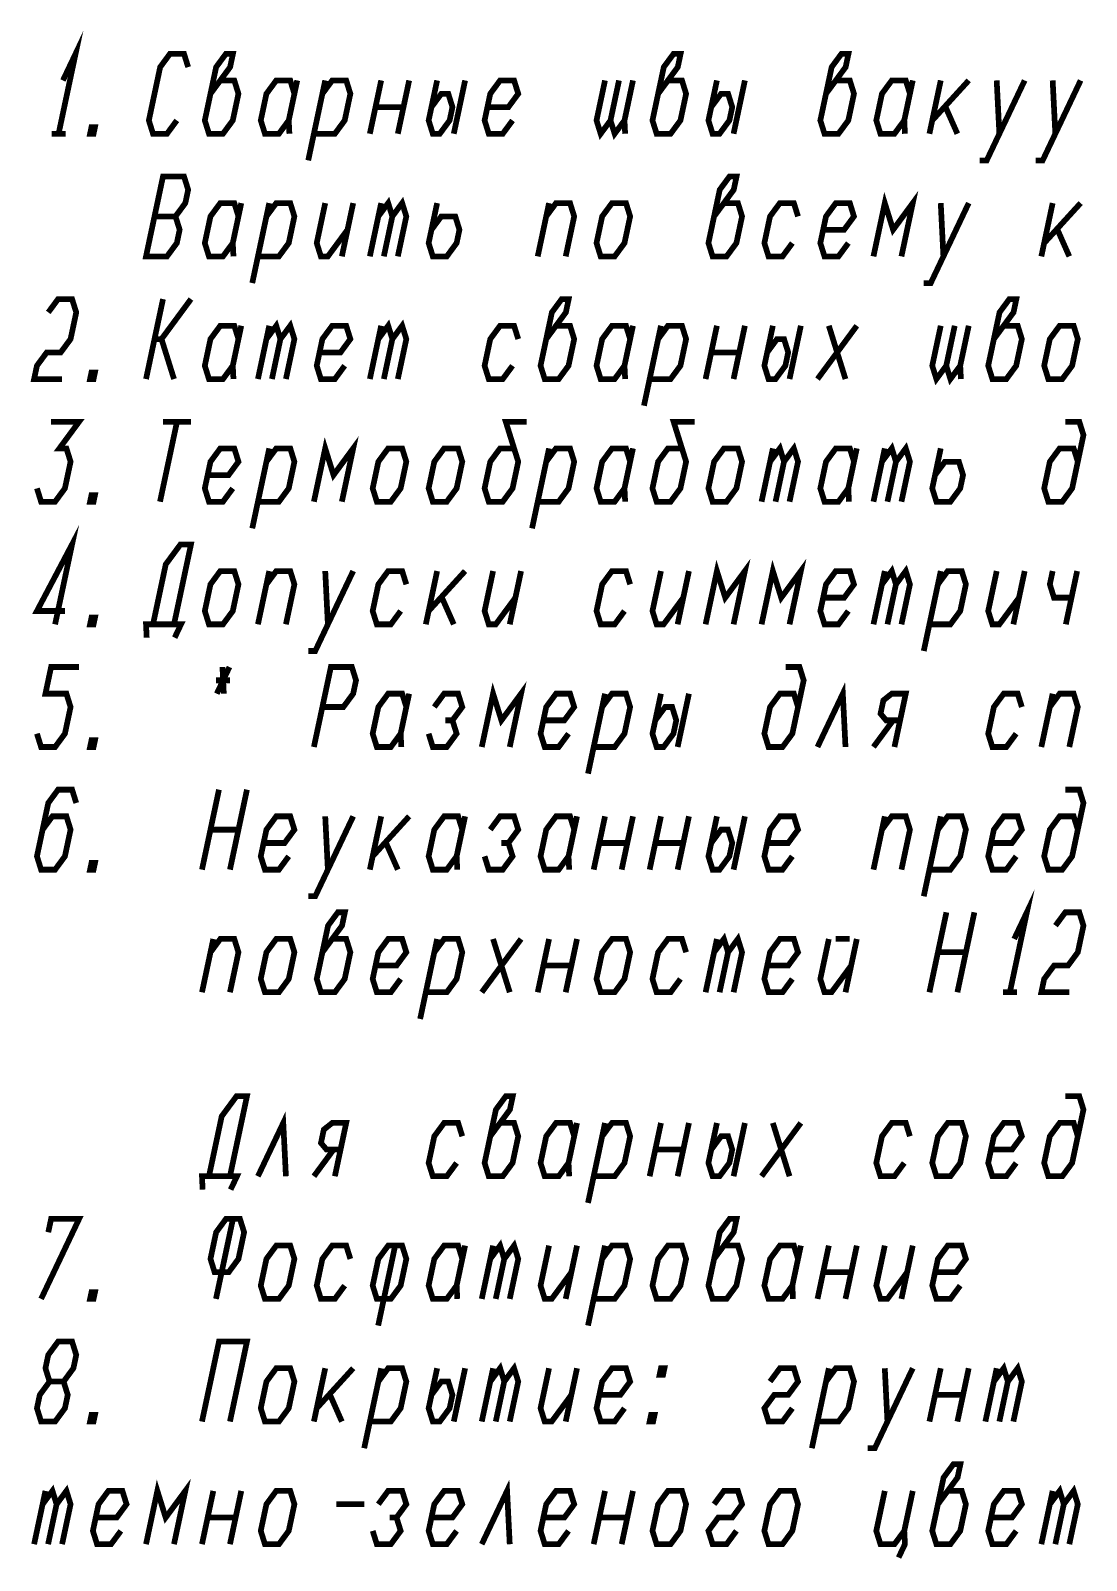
# Model space of a CAD drawing. Header units: millimetres. Extents: x 0 to 630, y 0 to 297.
# Drawn here: x 440.3 to 486.5, y 71 to 137.9 of the extents above; entities that cross this region are included whole.
import ezdxf

# ---------------------------------------------------------------- set-up
doc = ezdxf.new("R2010")
doc.units = ezdxf.units.MM
doc.header["$LTSCALE"] = 34.65
doc.layers.get('0').update_dxf_attribs({"linetype": 'CONTINUOUS'})

msp = doc.modelspace()

# ---------------------------------------------------------------- linework, layer by layer
at = {"color": 2, "linetype": 'CONTINUOUS', "const_width": 0.25}
for points in [[(441.669375, 135.7245236), (442.2235858, 136.891181), (441.4796521, 133.3911896)], [(447.1527283, 136.3078619), (446.9704651, 136.891181), (446.3579608, 136.891181), (445.9277197, 136.3078619), (445.4317639, 133.9745279), (445.6140271, 133.3911896), (446.2265314, 133.3911896), (446.6567725, 133.9745279)], [(448.1297589, 135.1411853), (448.9902411, 136.3078619), (449.1142108, 136.891181), (448.8079779, 136.891181), (448.3777368, 136.3078619), (447.8817426, 133.9745279), (448.0640057, 133.3911896), (448.67651, 133.3911896), (449.1067511, 133.9745279), (449.354729, 135.1411853), (449.1724658, 135.7245236), (448.56, 135.7245236)], [(467.7297418, 135.1411853), (468.590224, 136.3078619), (468.7142322, 136.891181), (468.4079608, 136.891181), (467.9777197, 136.3078619), (467.4817639, 133.9745279), (467.6640271, 133.3911896), (468.2765314, 133.3911896), (468.7067725, 133.9745279), (468.9547504, 135.1411853), (468.7724872, 135.7245236), (468.1599829, 135.7245236)], [(475.0797546, 135.1411853), (475.9402368, 136.3078619), (476.0642065, 136.891181), (475.7579736, 136.891181), (475.3277325, 136.3078619), (474.8317767, 133.9745279), (475.0140015, 133.3911896), (475.6265057, 133.3911896), (476.0567468, 133.9745279), (476.3047247, 135.1411853), (476.1225, 135.7245236), (475.5099957, 135.7245236)], [(451.8047461, 135.1411853), (451.6224829, 135.7245236), (451.0099786, 135.7245236), (450.5797375, 135.1411853), (450.3317596, 133.9745279), (450.5140228, 133.3911896), (451.1265271, 133.3911896), (451.5567682, 133.9745279)], [(451.9287158, 135.7245236), (451.5567682, 133.9745279), (451.5858765, 133.3911896)], [(452.4097906, 132.2245129), (453.1537244, 135.7245236)], [(452.6577686, 133.3911896), (453.5765057, 133.3911896), (454.0067468, 133.9745279), (454.2547247, 135.1411853), (454.0725, 135.7245236), (453.4599957, 135.7245236), (453.0297546, 135.1411853)], [(455.1077856, 133.3911896), (455.6037415, 135.7245236)], [(456.82875, 135.7245236), (456.3327557, 133.3911896)], [(458.0537201, 135.7245236), (457.6817725, 133.9745279), (457.8640356, 133.3911896), (458.1702686, 133.3911896), (458.6005096, 133.9745279), (458.7245178, 134.557847), (458.5422546, 135.1411853), (458.2359833, 135.1411853), (457.8057422, 134.557847)], [(459.2787286, 135.7245236), (458.7827728, 133.3911896)], [(460.2557593, 134.557847), (461.1744965, 134.557847), (461.6047375, 135.1411853), (461.4224744, 135.7245236), (460.8099701, 135.7245236), (460.379729, 135.1411853), (460.1317511, 133.9745279), (460.3140143, 133.3911896), (460.9265186, 133.3911896), (461.3567596, 133.9745279)], [(465.4037329, 135.7245236), (465.0317468, 133.9745279), (465.21401, 133.3911896), (465.6442511, 133.9745279), (465.8265143, 133.3911896), (466.2567554, 133.9745279), (466.6287415, 135.7245236)], [(466.0162372, 135.7245236), (465.6442511, 133.9745279)], [(470.3037286, 135.7245236), (469.9317426, 133.9745279), (470.1140057, 133.3911896), (470.4202771, 133.3911896), (470.8505182, 133.9745279), (470.9744879, 134.557847), (470.7922247, 135.1411853), (470.4859918, 135.1411853), (470.0557507, 134.557847)], [(471.5287372, 135.7245236), (471.0327814, 133.3911896)], [(478.7547418, 135.1411853), (478.5724786, 135.7245236), (477.9599744, 135.7245236), (477.5297333, 135.1411853), (477.2817554, 133.9745279), (477.4640186, 133.3911896), (478.0765228, 133.3911896), (478.5067639, 133.9745279)], [(478.87875, 135.7245236), (478.5067639, 133.9745279), (478.5359106, 133.3911896)], [(480.1037201, 135.7245236), (479.6077643, 133.3911896)], [(479.7317725, 133.9745279), (481.3287286, 135.7245236)], [(481.8098035, 132.2245129), (482.1160364, 132.2245129), (483.7787457, 135.7245236)], [(482.5537372, 135.7245236), (482.6702856, 133.3911896)], [(484.2597821, 132.2245129), (484.5660535, 132.2245129), (486.2287244, 135.7245236)], [(485.0037158, 135.7245236), (485.1202643, 133.3911896)], [(455.3557635, 134.557847), (456.5807336, 134.557847)], [(480.31513, 134.557847), (480.8327728, 133.3911896)], [(466.2567554, 133.9745279), (466.2859021, 133.3911896)], [(441.1733807, 133.3911896), (441.785885, 133.3911896)], [(443.0108936, 133.3911896), (442.8577771, 133.3911896), (442.919762, 133.6828491), (443.0728784, 133.6828491), (443.0108936, 133.3911896)], [(445.3077557, 128.0239041), (446.2265314, 128.0239041), (446.6567725, 128.6072424), (446.7807422, 129.1905615), (446.598479, 129.7738998), (447.0287201, 130.3572382), (447.1527283, 130.9405765), (446.9704651, 131.5238956), (446.0517279, 131.5238956), (445.3077557, 128.0239041)], [(470.1797589, 129.7738998), (471.0402411, 130.9405765), (471.1642108, 131.5238956), (470.8579779, 131.5238956), (470.4277368, 130.9405765), (469.9317426, 128.6072424), (470.1140057, 128.0239041), (470.72651, 128.0239041), (471.1567511, 128.6072424), (471.404729, 129.7738998), (471.2224658, 130.3572382), (470.61, 130.3572382)], [(455.4797333, 129.7738998), (455.9099744, 130.3572382), (456.0922375, 129.7738998), (455.7202515, 128.0239041)], [(456.0922375, 129.7738998), (456.5224786, 130.3572382), (456.7047418, 129.7738998), (456.3327557, 128.0239041)], [(477.1577856, 128.0239041), (477.6537415, 130.3572382), (478.0182678, 129.1905615), (478.87875, 130.3572382), (478.3827557, 128.0239041)], [(445.6797418, 129.7738998), (446.598479, 129.7738998)], [(449.354729, 129.7738998), (449.1724658, 130.3572382), (448.56, 130.3572382), (448.1297589, 129.7738998), (447.8817426, 128.6072424), (448.0640057, 128.0239041), (448.67651, 128.0239041), (449.1067511, 128.6072424)], [(449.4787372, 130.3572382), (449.1067511, 128.6072424), (449.1358978, 128.0239041)], [(449.9597736, 126.8572275), (450.7037457, 130.3572382)], [(450.2077515, 128.0239041), (451.1265271, 128.0239041), (451.5567682, 128.6072424), (451.8047461, 129.7738998), (451.6224829, 130.3572382), (451.0099786, 130.3572382), (450.5797375, 129.7738998)], [(453.1537244, 130.3572382), (452.7817767, 128.6072424), (452.9640015, 128.0239041), (453.2702728, 128.0239041), (454.130755, 129.1905615)], [(454.3787329, 130.3572382), (453.8827771, 128.0239041)], [(455.1077856, 128.0239041), (455.6037415, 130.3572382)], [(458.0537201, 130.3572382), (457.6817725, 128.6072424), (457.8640356, 128.0239041), (458.4765015, 128.0239041), (458.9067426, 128.6072424), (459.0307507, 129.1905615), (458.8484875, 129.7738998), (458.2359833, 129.7738998), (457.8057422, 129.1905615)], [(462.45776, 128.0239041), (462.9537158, 130.3572382)], [(462.8297461, 129.7738998), (463.2599872, 130.3572382), (463.8724915, 130.3572382), (464.0547546, 129.7738998), (463.6827686, 128.0239041)], [(465.0317468, 128.6072424), (465.21401, 128.0239041), (465.8265143, 128.0239041), (466.2567554, 128.6072424), (466.5047333, 129.7738998), (466.3224701, 130.3572382), (465.7099658, 130.3572382), (465.2797247, 129.7738998), (465.0317468, 128.6072424)], [(473.8547461, 129.7738998), (473.6724829, 130.3572382), (473.0599786, 130.3572382), (472.6297375, 129.7738998), (472.3817596, 128.6072424), (472.5640228, 128.0239041), (473.1765271, 128.0239041), (473.6067682, 128.6072424)], [(474.9557465, 129.1905615), (475.8744836, 129.1905615), (476.3047247, 129.7738998), (476.1225, 130.3572382), (475.5099957, 130.3572382), (475.0797546, 129.7738998), (474.8317767, 128.6072424), (475.0140015, 128.0239041), (475.6265057, 128.0239041), (476.0567468, 128.6072424)], [(479.3597864, 126.8572275), (479.6660193, 126.8572275), (481.3287286, 130.3572382)], [(480.1037201, 130.3572382), (480.2202686, 128.0239041)], [(485.0037158, 130.3572382), (484.50776, 128.0239041)], [(484.6317682, 128.6072424), (486.2287244, 130.3572382)], [(485.2151257, 129.1905615), (485.7327686, 128.0239041)], [(441.027724, 125.5732718), (441.4579651, 126.1566101), (442.0704694, 126.1566101), (442.2527325, 125.5732718), (442.0047546, 124.4066144), (441.5745135, 123.8232761), (440.9620093, 123.8232761), (440.5317682, 123.2399377), (440.40776, 122.6566187), (441.6327686, 122.6566187)], [(445.3077557, 122.6566187), (446.0517279, 126.1566101)], [(445.6797418, 124.4066144), (445.9859747, 124.4066144), (447.276698, 126.1566101)], [(462.8297461, 124.4066144), (463.6902283, 125.5732718), (463.814198, 126.1566101), (463.5079651, 126.1566101), (463.077724, 125.5732718), (462.5817682, 123.2399377), (462.7640314, 122.6566187), (463.3765356, 122.6566187), (463.8067767, 123.2399377), (464.0547546, 124.4066144), (463.8724915, 124.9899527), (463.2599872, 124.9899527)], [(482.429729, 124.4066144), (483.2902112, 125.5732718), (483.4142194, 126.1566101), (483.107948, 126.1566101), (482.6777069, 125.5732718), (482.1817511, 123.2399377), (482.3640143, 122.6566187), (482.9765186, 122.6566187), (483.4067596, 123.2399377), (483.6547375, 124.4066144), (483.4724744, 124.9899527), (482.8599701, 124.9899527)], [(450.5797375, 124.4066144), (451.0099786, 124.9899527), (451.1922418, 124.4066144), (450.8202557, 122.6566187)], [(451.1922418, 124.4066144), (451.6224829, 124.9899527), (451.8047461, 124.4066144), (451.43276, 122.6566187)], [(455.4797333, 124.4066144), (455.9099744, 124.9899527), (456.0922375, 124.4066144), (455.7202515, 122.6566187)], [(456.0922375, 124.4066144), (456.5224786, 124.9899527), (456.7047418, 124.4066144), (456.3327557, 122.6566187)], [(446.5327643, 122.6566187), (445.9859747, 124.4066144)], [(449.354729, 124.4066144), (449.1724658, 124.9899527), (448.56, 124.9899527), (448.1297589, 124.4066144), (447.8817426, 123.2399377), (448.0640057, 122.6566187), (448.67651, 122.6566187), (449.1067511, 123.2399377)], [(449.4787372, 124.9899527), (449.1067511, 123.2399377), (449.1358978, 122.6566187)], [(450.2077515, 122.6566187), (450.7037457, 124.9899527)], [(452.9057465, 123.8232761), (453.8244836, 123.8232761), (454.2547247, 124.4066144), (454.0725, 124.9899527), (453.4599957, 124.9899527), (453.0297546, 124.4066144), (452.7817767, 123.2399377), (452.9640015, 122.6566187), (453.5765057, 122.6566187), (454.0067468, 123.2399377)], [(455.1077856, 122.6566187), (455.6037415, 124.9899527)], [(461.6047375, 124.4066144), (461.4224744, 124.9899527), (460.8099701, 124.9899527), (460.379729, 124.4066144), (460.1317511, 123.2399377), (460.3140143, 122.6566187), (460.9265186, 122.6566187), (461.3567596, 123.2399377)], [(466.5047333, 124.4066144), (466.3224701, 124.9899527), (465.7099658, 124.9899527), (465.2797247, 124.4066144), (465.0317468, 123.2399377), (465.21401, 122.6566187), (465.8265143, 122.6566187), (466.2567554, 123.2399377)], [(466.6287415, 124.9899527), (466.2567554, 123.2399377), (466.2859021, 122.6566187)], [(467.1097778, 121.489942), (467.85375, 124.9899527)], [(467.3577557, 122.6566187), (468.2765314, 122.6566187), (468.7067725, 123.2399377), (468.9547504, 124.4066144), (468.7724872, 124.9899527), (468.1599829, 124.9899527), (467.7297418, 124.4066144)], [(469.8077728, 122.6566187), (470.3037286, 124.9899527)], [(471.5287372, 124.9899527), (471.0327814, 122.6566187)], [(472.7537457, 124.9899527), (472.3817596, 123.2399377), (472.5640228, 122.6566187), (472.8702557, 122.6566187), (473.3004968, 123.2399377), (473.424505, 123.8232761), (473.2422418, 124.4066144), (472.9360089, 124.4066144), (472.5057678, 123.8232761)], [(473.9787158, 124.9899527), (473.48276, 122.6566187)], [(474.7077686, 122.6566187), (476.4287329, 124.9899527)], [(475.2037244, 124.9899527), (475.9327771, 122.6566187)], [(480.1037201, 124.9899527), (479.7317725, 123.2399377), (479.9140356, 122.6566187), (480.3442767, 123.2399377), (480.5265015, 122.6566187), (480.9567426, 123.2399377), (481.3287286, 124.9899527)], [(480.7162244, 124.9899527), (480.3442767, 123.2399377)], [(484.6317682, 123.2399377), (484.8140314, 122.6566187), (485.4265356, 122.6566187), (485.8567767, 123.2399377), (486.1047546, 124.4066144), (485.9224915, 124.9899527), (485.3099872, 124.9899527), (484.8797461, 124.4066144), (484.6317682, 123.2399377)], [(470.0557507, 123.8232761), (471.2807593, 123.8232761)], [(480.9567426, 123.2399377), (480.9858893, 122.6566187)], [(443.0108936, 122.6566187), (442.8577771, 122.6566187), (442.919762, 122.9482782), (443.0728784, 122.9482782), (443.0108936, 122.6566187)], [(441.1517322, 120.7893246), (442.3767023, 120.7893246), (441.5162201, 119.622648), (441.8224915, 119.622648), (442.0047546, 119.0393289), (441.7567767, 117.8726523), (441.3265356, 117.2893332), (440.7140314, 117.2893332), (440.5317682, 117.8726523)], [(446.6642322, 120.7893246), (445.92026, 117.2893332)], [(446.0517279, 120.7893246), (447.276698, 120.7893246)], [(461.4224744, 119.622648), (460.8099701, 119.622648), (460.379729, 119.0393289), (460.1317511, 117.8726523), (460.3140143, 117.2893332), (460.9265186, 117.2893332), (461.3567596, 117.8726523), (461.6047375, 119.0393289), (461.057948, 120.7893246), (461.9767236, 120.7893246)], [(468.7724872, 119.622648), (468.1599829, 119.622648), (467.7297418, 119.0393289), (467.4817639, 117.8726523), (467.6640271, 117.2893332), (468.2765314, 117.2893332), (468.7067725, 117.8726523), (468.9547504, 119.0393289), (468.4079608, 120.7893246), (469.326698, 120.7893246)], [(486.1047546, 119.0393289), (485.9224915, 119.622648), (485.3099872, 119.622648), (484.8797461, 119.0393289), (484.6317682, 117.8726523), (484.8140314, 117.2893332), (485.4265356, 117.2893332), (485.8567767, 117.8726523), (486.3527325, 120.2059863), (486.1704694, 120.7893246), (485.5579651, 120.7893246)], [(452.6577686, 117.2893332), (453.1537244, 119.622648), (453.5182507, 118.4559906), (454.3787329, 119.622648), (453.8827771, 117.2893332)], [(472.6297375, 119.0393289), (473.0599786, 119.622648), (473.2422418, 119.0393289), (472.8702557, 117.2893332)], [(473.2422418, 119.0393289), (473.6724829, 119.622648), (473.8547461, 119.0393289), (473.48276, 117.2893332)], [(477.5297333, 119.0393289), (477.9599744, 119.622648), (478.1422375, 119.0393289), (477.7702515, 117.2893332)], [(478.1422375, 119.0393289), (478.5724786, 119.622648), (478.7547418, 119.0393289), (478.3827557, 117.2893332)], [(448.0057507, 118.4559906), (448.9244879, 118.4559906), (449.354729, 119.0393289), (449.1724658, 119.622648), (448.56, 119.622648), (448.1297589, 119.0393289), (447.8817426, 117.8726523), (448.0640057, 117.2893332), (448.67651, 117.2893332), (449.1067511, 117.8726523)], [(449.9597736, 116.1226566), (450.7037457, 119.622648)], [(450.2077515, 117.2893332), (451.1265271, 117.2893332), (451.5567682, 117.8726523), (451.8047461, 119.0393289), (451.6224829, 119.622648), (451.0099786, 119.622648), (450.5797375, 119.0393289)], [(455.2317554, 117.8726523), (455.4140186, 117.2893332), (456.0265228, 117.2893332), (456.4567639, 117.8726523), (456.7047418, 119.0393289), (456.5224786, 119.622648), (455.9099744, 119.622648), (455.4797333, 119.0393289), (455.2317554, 117.8726523)], [(457.6817725, 117.8726523), (457.8640356, 117.2893332), (458.4765015, 117.2893332), (458.9067426, 117.8726523), (459.1547589, 119.0393289), (458.9724957, 119.622648), (458.3599915, 119.622648), (457.9297504, 119.0393289), (457.6817725, 117.8726523)], [(462.2097821, 116.1226566), (462.9537158, 119.622648)], [(462.45776, 117.2893332), (463.3765356, 117.2893332), (463.8067767, 117.8726523), (464.0547546, 119.0393289), (463.8724915, 119.622648), (463.2599872, 119.622648), (462.8297461, 119.0393289)], [(466.5047333, 119.0393289), (466.3224701, 119.622648), (465.7099658, 119.622648), (465.2797247, 119.0393289), (465.0317468, 117.8726523), (465.21401, 117.2893332), (465.8265143, 117.2893332), (466.2567554, 117.8726523)], [(466.6287415, 119.622648), (466.2567554, 117.8726523), (466.2859021, 117.2893332)], [(469.9317426, 117.8726523), (470.1140057, 117.2893332), (470.72651, 117.2893332), (471.1567511, 117.8726523), (471.404729, 119.0393289), (471.2224658, 119.622648), (470.61, 119.622648), (470.1797589, 119.0393289), (469.9317426, 117.8726523)], [(472.2577515, 117.2893332), (472.7537457, 119.622648)], [(476.3047247, 119.0393289), (476.1225, 119.622648), (475.5099957, 119.622648), (475.0797546, 119.0393289), (474.8317767, 117.8726523), (475.0140015, 117.2893332), (475.6265057, 117.2893332), (476.0567468, 117.8726523)], [(476.4287329, 119.622648), (476.0567468, 117.8726523), (476.0858936, 117.2893332)], [(477.1577856, 117.2893332), (477.6537415, 119.622648)], [(480.1037201, 119.622648), (479.7317725, 117.8726523), (479.9140356, 117.2893332), (480.5265015, 117.2893332), (480.9567426, 117.8726523), (481.0807507, 118.4559906), (480.8984875, 119.0393289), (480.2859833, 119.0393289), (479.8557422, 118.4559906)], [(443.0108936, 117.2893332), (442.8577771, 117.2893332), (442.919762, 117.5809927), (443.0728784, 117.5809927), (443.0108936, 117.2893332)], [(441.3265356, 111.9220285), (442.0704694, 115.4220392), (440.5317682, 112.5053668), (441.7567767, 112.5053668)], [(445.6140271, 111.9220285), (446.1719678, 114.5470413), (446.8173486, 115.4220392), (447.276698, 115.4220392), (446.5327643, 111.9220285)], [(469.8077728, 111.9220285), (470.3037286, 114.2553625), (470.668255, 113.0887051), (471.5287372, 114.2553625), (471.0327814, 111.9220285)], [(472.2577515, 111.9220285), (472.7537457, 114.2553625), (473.1182336, 113.0887051), (473.9787158, 114.2553625), (473.48276, 111.9220285)], [(477.5297333, 113.6720435), (477.9599744, 114.2553625), (478.1422375, 113.6720435), (477.7702515, 111.9220285)], [(478.1422375, 113.6720435), (478.5724786, 114.2553625), (478.7547418, 113.6720435), (478.3827557, 111.9220285)], [(447.8817426, 112.5053668), (448.0640057, 111.9220285), (448.67651, 111.9220285), (449.1067511, 112.5053668), (449.354729, 113.6720435), (449.1724658, 114.2553625), (448.56, 114.2553625), (448.1297589, 113.6720435), (447.8817426, 112.5053668)], [(450.2077515, 111.9220285), (450.7037457, 114.2553625)], [(450.5797375, 113.6720435), (451.0099786, 114.2553625), (451.6224829, 114.2553625), (451.8047461, 113.6720435), (451.43276, 111.9220285)], [(452.4097906, 110.7553711), (452.7160236, 110.7553711), (454.3787329, 114.2553625)], [(453.1537244, 114.2553625), (453.2702728, 111.9220285)], [(456.7047418, 113.6720435), (456.5224786, 114.2553625), (455.9099744, 114.2553625), (455.4797333, 113.6720435), (455.2317554, 112.5053668), (455.4140186, 111.9220285), (456.0265228, 111.9220285), (456.4567639, 112.5053668)], [(458.0537201, 114.2553625), (457.5577643, 111.9220285)], [(457.6817725, 112.5053668), (459.2787286, 114.2553625)], [(460.5037372, 114.2553625), (460.1317511, 112.5053668), (460.3140143, 111.9220285), (460.6202856, 111.9220285), (461.4807678, 113.0887051)], [(461.7287457, 114.2553625), (461.2327515, 111.9220285)], [(466.5047333, 113.6720435), (466.3224701, 114.2553625), (465.7099658, 114.2553625), (465.2797247, 113.6720435), (465.0317468, 112.5053668), (465.21401, 111.9220285), (465.8265143, 111.9220285), (466.2567554, 112.5053668)], [(467.85375, 114.2553625), (467.4817639, 112.5053668), (467.6640271, 111.9220285), (467.97026, 111.9220285), (468.8307422, 113.0887051)], [(469.0787201, 114.2553625), (468.5827643, 111.9220285)], [(474.9557465, 113.0887051), (475.8744836, 113.0887051), (476.3047247, 113.6720435), (476.1225, 114.2553625), (475.5099957, 114.2553625), (475.0797546, 113.6720435), (474.8317767, 112.5053668), (475.0140015, 111.9220285), (475.6265057, 111.9220285), (476.0567468, 112.5053668)], [(477.1577856, 111.9220285), (477.6537415, 114.2553625)], [(479.3597864, 110.7553711), (480.1037201, 114.2553625)], [(479.6077643, 111.9220285), (480.5265015, 111.9220285), (480.9567426, 112.5053668), (481.2047589, 113.6720435), (481.0224957, 114.2553625), (480.4099915, 114.2553625), (479.9797504, 113.6720435)], [(482.5537372, 114.2553625), (482.1817511, 112.5053668), (482.3640143, 111.9220285), (482.6702856, 111.9220285), (483.5307678, 113.0887051)], [(483.7787457, 114.2553625), (483.2827515, 111.9220285)], [(485.0037158, 114.2553625), (484.8797461, 113.6720435), (485.0620093, 113.0887051), (485.82763, 113.0887051)], [(486.0756079, 114.2553625), (485.5796521, 111.9220285)], [(458.26513, 113.0887051), (458.7827728, 111.9220285)], [(443.0108936, 111.9220285), (442.8577771, 111.9220285), (442.919762, 112.2137073), (443.0728784, 112.2137073), (443.0108936, 111.9220285)], [(445.3369025, 111.3387094), (445.3077557, 111.9220285), (446.8390356, 111.9220285), (446.561911, 111.3387094)], [(440.5317682, 107.1380814), (440.7140314, 106.554743), (441.3265356, 106.554743), (441.7567767, 107.1380814), (442.0047546, 108.3047388), (441.8224915, 108.8880771), (440.9037158, 108.8880771), (441.1517322, 110.0547537), (442.3767023, 110.0547537)], [(448.9610944, 110.0547537), (448.4068451, 108.8880771)], [(448.654823, 110.0547537), (448.7131165, 108.8880771)], [(452.6577686, 106.554743), (453.4017023, 110.0547537), (454.3204779, 110.0547537), (454.5027411, 109.4714154), (454.3787329, 108.8880771), (453.9484918, 108.3047388), (453.0297546, 108.3047388)], [(473.8547461, 108.3047388), (473.6724829, 108.8880771), (473.0599786, 108.8880771), (472.6297375, 108.3047388), (472.3817596, 107.1380814), (472.5640228, 106.554743), (473.1765271, 106.554743), (473.6067682, 107.1380814), (474.102724, 109.4714154), (473.9204608, 110.0547537), (473.3079565, 110.0547537)], [(448.3777368, 109.4714154), (448.9902411, 109.4714154)], [(460.0077814, 106.554743), (460.5037372, 108.8880771), (460.8682635, 107.7214197), (461.7287457, 108.8880771), (461.2327515, 106.554743)], [(474.7077686, 106.554743), (475.8162286, 108.8880771), (475.9327771, 106.554743)], [(456.7047418, 108.3047388), (456.5224786, 108.8880771), (455.9099744, 108.8880771), (455.4797333, 108.3047388), (455.2317554, 107.1380814), (455.4140186, 106.554743), (456.0265228, 106.554743), (456.4567639, 107.1380814)], [(456.82875, 108.8880771), (456.4567639, 107.1380814), (456.4859106, 106.554743)], [(457.6817725, 107.1380814), (457.8640356, 106.554743), (458.4765015, 106.554743), (458.9067426, 107.1380814), (458.7245178, 107.7214197), (459.1547589, 108.3047388), (458.9724957, 108.8880771), (458.3599915, 108.8880771), (457.9297504, 108.3047388)], [(462.7057379, 107.7214197), (463.6245135, 107.7214197), (464.0547546, 108.3047388), (463.8724915, 108.8880771), (463.2599872, 108.8880771), (462.8297461, 108.3047388), (462.5817682, 107.1380814), (462.7640314, 106.554743), (463.3765356, 106.554743), (463.8067767, 107.1380814)], [(464.6597992, 105.3880856), (465.4037329, 108.8880771)], [(464.9077771, 106.554743), (465.8265143, 106.554743), (466.2567554, 107.1380814), (466.5047333, 108.3047388), (466.3224701, 108.8880771), (465.7099658, 108.8880771), (465.2797247, 108.3047388)], [(467.85375, 108.8880771), (467.4817639, 107.1380814), (467.6640271, 106.554743), (467.97026, 106.554743), (468.4005011, 107.1380814), (468.5245093, 107.7214197), (468.3422461, 108.3047388), (468.0359747, 108.3047388), (467.6057336, 107.7214197)], [(469.0787201, 108.8880771), (468.5827643, 106.554743)], [(478.0765228, 106.554743), (478.5724786, 108.8880771), (477.9599744, 108.8880771), (477.5917181, 108.5964175), (477.4677484, 108.0130792), (477.7119965, 107.7214197), (478.3245007, 107.7214197)], [(483.6547375, 108.3047388), (483.4724744, 108.8880771), (482.8599701, 108.8880771), (482.429729, 108.3047388), (482.1817511, 107.1380814), (482.3640143, 106.554743), (482.9765186, 106.554743), (483.4067596, 107.1380814)], [(484.50776, 106.554743), (485.0037158, 108.8880771)], [(484.8797461, 108.3047388), (485.3099872, 108.8880771), (485.9224915, 108.8880771), (486.1047546, 108.3047388), (485.7327686, 106.554743)], [(458.4182465, 107.7214197), (458.7245178, 107.7214197)], [(477.1577856, 106.554743), (478.0182678, 107.7214197)], [(443.0108936, 106.554743), (442.8577771, 106.554743), (442.919762, 106.8464218), (443.0728784, 106.8464218), (443.0108936, 106.554743)], [(442.2527325, 104.1041299), (442.0704694, 104.6874683), (441.4579651, 104.6874683), (441.027724, 104.1041299), (440.5317682, 101.7707959), (440.7140314, 101.1874576), (441.3265356, 101.1874576), (441.7567767, 101.7707959), (442.0047546, 102.9374533), (441.8224915, 103.5207916), (441.2099872, 103.5207916), (440.7797461, 102.9374533)], [(447.7577728, 101.1874576), (448.5017065, 104.6874683)], [(449.7267151, 104.6874683), (448.9827814, 101.1874576)], [(486.1047546, 102.9374533), (485.9224915, 103.5207916), (485.3099872, 103.5207916), (484.8797461, 102.9374533), (484.6317682, 101.7707959), (484.8140314, 101.1874576), (485.4265356, 101.1874576), (485.8567767, 101.7707959), (486.3527325, 104.1041299), (486.1704694, 104.6874683), (485.5579651, 104.6874683)], [(450.4557678, 102.3541342), (451.374505, 102.3541342), (451.8047461, 102.9374533), (451.6224829, 103.5207916), (451.0099786, 103.5207916), (450.5797375, 102.9374533), (450.3317596, 101.7707959), (450.5140228, 101.1874576), (451.1265271, 101.1874576), (451.5567682, 101.7707959)], [(452.4097906, 100.0208002), (452.7160236, 100.0208002), (454.3787329, 103.5207916)], [(453.1537244, 103.5207916), (453.2702728, 101.1874576)], [(455.6037415, 103.5207916), (455.1077856, 101.1874576)], [(455.2317554, 101.7707959), (456.82875, 103.5207916)], [(459.1547589, 102.9374533), (458.9724957, 103.5207916), (458.3599915, 103.5207916), (457.9297504, 102.9374533), (457.6817725, 101.7707959), (457.8640356, 101.1874576), (458.4765015, 101.1874576), (458.9067426, 101.7707959)], [(459.2787286, 103.5207916), (458.9067426, 101.7707959), (458.9358893, 101.1874576)], [(460.1317511, 101.7707959), (460.3140143, 101.1874576), (460.9265186, 101.1874576), (461.3567596, 101.7707959), (461.1744965, 102.3541342), (461.6047375, 102.9374533), (461.4224744, 103.5207916), (460.8099701, 103.5207916), (460.379729, 102.9374533)], [(464.0547546, 102.9374533), (463.8724915, 103.5207916), (463.2599872, 103.5207916), (462.8297461, 102.9374533), (462.5817682, 101.7707959), (462.7640314, 101.1874576), (463.3765356, 101.1874576), (463.8067767, 101.7707959)], [(464.1787244, 103.5207916), (463.8067767, 101.7707959), (463.835885, 101.1874576)], [(464.9077771, 101.1874576), (465.4037329, 103.5207916)], [(466.6287415, 103.5207916), (466.1327856, 101.1874576)], [(467.3577557, 101.1874576), (467.85375, 103.5207916)], [(469.0787201, 103.5207916), (468.5827643, 101.1874576)], [(470.3037286, 103.5207916), (469.9317426, 101.7707959), (470.1140057, 101.1874576), (470.4202771, 101.1874576), (470.8505182, 101.7707959), (470.9744879, 102.3541342), (470.7922247, 102.9374533), (470.4859918, 102.9374533), (470.0557507, 102.3541342)], [(471.5287372, 103.5207916), (471.0327814, 101.1874576)], [(472.5057678, 102.3541342), (473.424505, 102.3541342), (473.8547461, 102.9374533), (473.6724829, 103.5207916), (473.0599786, 103.5207916), (472.6297375, 102.9374533), (472.3817596, 101.7707959), (472.5640228, 101.1874576), (473.1765271, 101.1874576), (473.6067682, 101.7707959)], [(477.1577856, 101.1874576), (477.6537415, 103.5207916)], [(477.5297333, 102.9374533), (477.9599744, 103.5207916), (478.5724786, 103.5207916), (478.7547418, 102.9374533), (478.3827557, 101.1874576)], [(479.3597864, 100.0208002), (480.1037201, 103.5207916)], [(479.6077643, 101.1874576), (480.5265015, 101.1874576), (480.9567426, 101.7707959), (481.2047589, 102.9374533), (481.0224957, 103.5207916), (480.4099915, 103.5207916), (479.9797504, 102.9374533)], [(482.3057593, 102.3541342), (483.2244965, 102.3541342), (483.6547375, 102.9374533), (483.4724744, 103.5207916), (482.8599701, 103.5207916), (482.429729, 102.9374533), (482.1817511, 101.7707959), (482.3640143, 101.1874576), (482.9765186, 101.1874576), (483.4067596, 101.7707959)], [(448.1297589, 102.9374533), (449.354729, 102.9374533)], [(455.8151129, 102.3541342), (456.3327557, 101.1874576)], [(460.8682635, 102.3541342), (461.1744965, 102.3541342)], [(465.155755, 102.3541342), (466.3807635, 102.3541342)], [(467.6057336, 102.3541342), (468.8307422, 102.3541342)], [(443.0108936, 101.1874576), (442.8577771, 101.1874576), (442.919762, 101.4791171), (443.0728784, 101.4791171), (443.0108936, 101.1874576)], [(483.3193579, 98.1535062), (483.8736072, 99.3201636), (483.129635, 95.8201721)], [(453.0297546, 97.5701678), (453.8902368, 98.7368445), (454.0142065, 99.3201636), (453.7079736, 99.3201636), (453.2777325, 98.7368445), (452.7817767, 96.4035104), (452.9640015, 95.8201721), (453.5765057, 95.8201721), (454.0067468, 96.4035104), (454.2547247, 97.5701678), (454.0725, 98.1535062), (453.4599957, 98.1535062)], [(479.6077643, 95.8201721), (480.351698, 99.3201636)], [(481.5767065, 99.3201636), (480.8327728, 95.8201721)], [(485.127724, 98.7368445), (485.5579651, 99.3201636), (486.1704694, 99.3201636), (486.3527325, 98.7368445), (486.1047546, 97.5701678), (485.6745135, 96.9868295), (485.0620093, 96.9868295), (484.6317682, 96.4035104), (484.50776, 95.8201721), (485.7327686, 95.8201721)], [(470.1797589, 97.5701678), (470.61, 98.1535062), (470.7922247, 97.5701678), (470.4202771, 95.8201721)], [(470.7922247, 97.5701678), (471.2224658, 98.1535062), (471.404729, 97.5701678), (471.0327814, 95.8201721)], [(447.7577728, 95.8201721), (448.2537286, 98.1535062)], [(448.1297589, 97.5701678), (448.56, 98.1535062), (449.1724658, 98.1535062), (449.354729, 97.5701678), (448.9827814, 95.8201721)], [(450.3317596, 96.4035104), (450.5140228, 95.8201721), (451.1265271, 95.8201721), (451.5567682, 96.4035104), (451.8047461, 97.5701678), (451.6224829, 98.1535062), (451.0099786, 98.1535062), (450.5797375, 97.5701678), (450.3317596, 96.4035104)], [(455.3557635, 96.9868295), (456.2745007, 96.9868295), (456.7047418, 97.5701678), (456.5224786, 98.1535062), (455.9099744, 98.1535062), (455.4797333, 97.5701678), (455.2317554, 96.4035104), (455.4140186, 95.8201721), (456.0265228, 95.8201721), (456.4567639, 96.4035104)], [(457.3097864, 94.6534955), (458.0537201, 98.1535062)], [(457.5577643, 95.8201721), (458.4765015, 95.8201721), (458.9067426, 96.4035104), (459.1547589, 97.5701678), (458.9724957, 98.1535062), (458.3599915, 98.1535062), (457.9297504, 97.5701678)], [(460.0077814, 95.8201721), (461.7287457, 98.1535062)], [(460.5037372, 98.1535062), (461.2327515, 95.8201721)], [(462.45776, 95.8201721), (462.9537158, 98.1535062)], [(464.1787244, 98.1535062), (463.6827686, 95.8201721)], [(465.0317468, 96.4035104), (465.21401, 95.8201721), (465.8265143, 95.8201721), (466.2567554, 96.4035104), (466.5047333, 97.5701678), (466.3224701, 98.1535062), (465.7099658, 98.1535062), (465.2797247, 97.5701678), (465.0317468, 96.4035104)], [(468.9547504, 97.5701678), (468.7724872, 98.1535062), (468.1599829, 98.1535062), (467.7297418, 97.5701678), (467.4817639, 96.4035104), (467.6640271, 95.8201721), (468.2765314, 95.8201721), (468.7067725, 96.4035104)], [(469.8077728, 95.8201721), (470.3037286, 98.1535062)], [(472.5057678, 96.9868295), (473.424505, 96.9868295), (473.8547461, 97.5701678), (473.6724829, 98.1535062), (473.0599786, 98.1535062), (472.6297375, 97.5701678), (472.3817596, 96.4035104), (472.5640228, 95.8201721), (473.1765271, 95.8201721), (473.6067682, 96.4035104)], [(475.2037244, 98.1535062), (474.8317767, 96.4035104), (475.0140015, 95.8201721), (475.3202728, 95.8201721), (476.180755, 96.9868295)], [(475.5099957, 98.1535062), (476.1225, 98.1535062)], [(476.4287329, 98.1535062), (475.9327771, 95.8201721)], [(462.7057379, 96.9868295), (463.9307465, 96.9868295)], [(479.9797504, 97.5701678), (481.2047589, 97.5701678)], [(482.8234021, 95.8201721), (483.4359064, 95.8201721)], [(448.0640057, 87.7692343), (448.6219849, 90.3942471), (449.2673273, 91.269245), (449.7267151, 91.269245), (448.9827814, 87.7692343)], [(460.379729, 89.51923), (461.2402112, 90.6859067), (461.3642194, 91.269245), (461.057948, 91.269245), (460.6277069, 90.6859067), (460.1317511, 88.3525726), (460.3140143, 87.7692343), (460.9265186, 87.7692343), (461.3567596, 88.3525726), (461.6047375, 89.51923), (461.4224744, 90.1025684), (460.8099701, 90.1025684)], [(486.1047546, 89.51923), (485.9224915, 90.1025684), (485.3099872, 90.1025684), (484.8797461, 89.51923), (484.6317682, 88.3525726), (484.8140314, 87.7692343), (485.4265356, 87.7692343), (485.8567767, 88.3525726), (486.3527325, 90.6859067), (486.1704694, 91.269245), (485.5579651, 91.269245)], [(450.2077515, 87.7692343), (451.31625, 90.1025684), (451.43276, 87.7692343)], [(453.5765057, 87.7692343), (454.0725, 90.1025684), (453.4599957, 90.1025684), (453.0917395, 89.8109088), (452.9677313, 89.2275705), (453.2120178, 88.9359109), (453.8244836, 88.9359109)], [(459.1547589, 89.51923), (458.9724957, 90.1025684), (458.3599915, 90.1025684), (457.9297504, 89.51923), (457.6817725, 88.3525726), (457.8640356, 87.7692343), (458.4765015, 87.7692343), (458.9067426, 88.3525726)], [(464.0547546, 89.51923), (463.8724915, 90.1025684), (463.2599872, 90.1025684), (462.8297461, 89.51923), (462.5817682, 88.3525726), (462.7640314, 87.7692343), (463.3765356, 87.7692343), (463.8067767, 88.3525726)], [(464.1787244, 90.1025684), (463.8067767, 88.3525726), (463.835885, 87.7692343)], [(464.6597992, 86.6025769), (465.4037329, 90.1025684)], [(464.9077771, 87.7692343), (465.8265143, 87.7692343), (466.2567554, 88.3525726), (466.5047333, 89.51923), (466.3224701, 90.1025684), (465.7099658, 90.1025684), (465.2797247, 89.51923)], [(467.3577557, 87.7692343), (467.85375, 90.1025684)], [(469.0787201, 90.1025684), (468.5827643, 87.7692343)], [(470.3037286, 90.1025684), (469.9317426, 88.3525726), (470.1140057, 87.7692343), (470.4202771, 87.7692343), (470.8505182, 88.3525726), (470.9744879, 88.9359109), (470.7922247, 89.51923), (470.4859918, 89.51923), (470.0557507, 88.9359109)], [(471.5287372, 90.1025684), (471.0327814, 87.7692343)], [(472.2577515, 87.7692343), (473.9787158, 90.1025684)], [(472.7537457, 90.1025684), (473.48276, 87.7692343)], [(478.7547418, 89.51923), (478.5724786, 90.1025684), (477.9599744, 90.1025684), (477.5297333, 89.51923), (477.2817554, 88.3525726), (477.4640186, 87.7692343), (478.0765228, 87.7692343), (478.5067639, 88.3525726)], [(479.7317725, 88.3525726), (479.9140356, 87.7692343), (480.5265015, 87.7692343), (480.9567426, 88.3525726), (481.2047589, 89.51923), (481.0224957, 90.1025684), (480.4099915, 90.1025684), (479.9797504, 89.51923), (479.7317725, 88.3525726)], [(482.3057593, 88.9359109), (483.2244965, 88.9359109), (483.6547375, 89.51923), (483.4724744, 90.1025684), (482.8599701, 90.1025684), (482.429729, 89.51923), (482.1817511, 88.3525726), (482.3640143, 87.7692343), (482.9765186, 87.7692343), (483.4067596, 88.3525726)], [(452.6577686, 87.7692343), (453.5182507, 88.9359109)], [(467.6057336, 88.9359109), (468.8307422, 88.9359109)], [(447.7869196, 87.1859152), (447.7577728, 87.7692343), (449.2890143, 87.7692343), (449.0118896, 87.1859152)], [(440.7140314, 82.4019489), (442.3767023, 85.9019595), (441.1517322, 85.9019595), (441.027724, 85.3186212)], [(448.8079779, 85.9019595), (448.3777368, 85.3186212), (448.1297589, 84.1519446), (448.3119836, 83.5686255), (448.9244879, 83.5686255), (449.354729, 84.1519446), (449.6027069, 85.3186212), (449.4204822, 85.9019595), (448.8079779, 85.9019595)], [(449.1142108, 85.9019595), (448.3702771, 82.4019489)], [(470.1797589, 84.1519446), (471.0402411, 85.3186212), (471.1642108, 85.9019595), (470.8579779, 85.9019595), (470.4277368, 85.3186212), (469.9317426, 82.9852872), (470.1140057, 82.4019489), (470.72651, 82.4019489), (471.1567511, 82.9852872), (471.404729, 84.1519446), (471.2224658, 84.7352829), (470.61, 84.7352829)], [(450.3317596, 82.9852872), (450.5140228, 82.4019489), (451.1265271, 82.4019489), (451.5567682, 82.9852872), (451.8047461, 84.1519446), (451.6224829, 84.7352829), (451.0099786, 84.7352829), (450.5797375, 84.1519446), (450.3317596, 82.9852872)], [(454.2547247, 84.1519446), (454.0725, 84.7352829), (453.4599957, 84.7352829), (453.0297546, 84.1519446), (452.7817767, 82.9852872), (452.9640015, 82.4019489), (453.5765057, 82.4019489), (454.0067468, 82.9852872)], [(455.2317554, 82.9852872), (455.4140186, 82.4019489), (456.0265228, 82.4019489), (456.4567639, 82.9852872), (456.7047418, 84.1519446), (456.5224786, 84.7352829), (455.9099744, 84.7352829), (455.4797333, 84.1519446), (455.2317554, 82.9852872)], [(456.2162457, 84.7352829), (455.4722736, 81.2352914)], [(459.1547589, 84.1519446), (458.9724957, 84.7352829), (458.3599915, 84.7352829), (457.9297504, 84.1519446), (457.6817725, 82.9852872), (457.8640356, 82.4019489), (458.4765015, 82.4019489), (458.9067426, 82.9852872)], [(459.2787286, 84.7352829), (458.9067426, 82.9852872), (458.9358893, 82.4019489)], [(460.0077814, 82.4019489), (460.5037372, 84.7352829)], [(460.379729, 84.1519446), (460.8099701, 84.7352829), (460.9922333, 84.1519446), (460.6202856, 82.4019489)], [(460.9922333, 84.1519446), (461.4224744, 84.7352829), (461.6047375, 84.1519446), (461.2327515, 82.4019489)], [(462.9537158, 84.7352829), (462.5817682, 82.9852872), (462.7640314, 82.4019489), (463.0702643, 82.4019489), (463.9307465, 83.5686255)], [(464.1787244, 84.7352829), (463.6827686, 82.4019489)], [(464.6597992, 81.2352914), (465.4037329, 84.7352829)], [(464.9077771, 82.4019489), (465.8265143, 82.4019489), (466.2567554, 82.9852872), (466.5047333, 84.1519446), (466.3224701, 84.7352829), (465.7099658, 84.7352829), (465.2797247, 84.1519446)], [(467.4817639, 82.9852872), (467.6640271, 82.4019489), (468.2765314, 82.4019489), (468.7067725, 82.9852872), (468.9547504, 84.1519446), (468.7724872, 84.7352829), (468.1599829, 84.7352829), (467.7297418, 84.1519446), (467.4817639, 82.9852872)], [(473.8547461, 84.1519446), (473.6724829, 84.7352829), (473.0599786, 84.7352829), (472.6297375, 84.1519446), (472.3817596, 82.9852872), (472.5640228, 82.4019489), (473.1765271, 82.4019489), (473.6067682, 82.9852872)], [(473.9787158, 84.7352829), (473.6067682, 82.9852872), (473.6358765, 82.4019489)], [(474.7077686, 82.4019489), (475.2037244, 84.7352829)], [(476.4287329, 84.7352829), (475.9327771, 82.4019489)], [(477.6537415, 84.7352829), (477.2817554, 82.9852872), (477.4640186, 82.4019489), (477.7702515, 82.4019489), (478.6307336, 83.5686255)], [(478.87875, 84.7352829), (478.3827557, 82.4019489)], [(479.8557422, 83.5686255), (480.7745178, 83.5686255), (481.2047589, 84.1519446), (481.0224957, 84.7352829), (480.4099915, 84.7352829), (479.9797504, 84.1519446), (479.7317725, 82.9852872), (479.9140356, 82.4019489), (480.5265015, 82.4019489), (480.9567426, 82.9852872)], [(474.9557465, 83.5686255), (476.180755, 83.5686255)], [(443.0108936, 82.4019489), (442.8577771, 82.4019489), (442.919762, 82.6936084), (443.0728784, 82.6936084), (443.0108936, 82.4019489)], [(441.6984833, 78.7846591), (442.1287244, 79.3679974), (442.2527325, 79.9513358), (442.0704694, 80.5346548), (441.4579651, 80.5346548), (441.027724, 79.9513358), (440.9037158, 79.3679974), (441.085979, 78.7846591)], [(447.7577728, 77.0346634), (448.5017065, 80.5346548), (449.7267151, 80.5346548), (448.9827814, 77.0346634)], [(450.3317596, 77.6180017), (450.5140228, 77.0346634), (451.1265271, 77.0346634), (451.5567682, 77.6180017), (451.8047461, 78.7846591), (451.6224829, 79.3679974), (451.0099786, 79.3679974), (450.5797375, 78.7846591), (450.3317596, 77.6180017)], [(453.1537244, 79.3679974), (452.6577686, 77.0346634)], [(452.7817767, 77.6180017), (454.3787329, 79.3679974)], [(454.8597693, 75.868006), (455.6037415, 79.3679974)], [(455.1077856, 77.0346634), (456.0265228, 77.0346634), (456.4567639, 77.6180017), (456.7047418, 78.7846591), (456.5224786, 79.3679974), (455.9099744, 79.3679974), (455.4797333, 78.7846591)], [(458.0537201, 79.3679974), (457.6817725, 77.6180017), (457.8640356, 77.0346634), (458.1702686, 77.0346634), (458.6005096, 77.6180017), (458.7245178, 78.2013208), (458.5422546, 78.7846591), (458.2359833, 78.7846591), (457.8057422, 78.2013208)], [(459.2787286, 79.3679974), (458.7827728, 77.0346634)], [(460.0077814, 77.0346634), (460.5037372, 79.3679974)], [(460.379729, 78.7846591), (460.8099701, 79.3679974), (460.9922333, 78.7846591), (460.6202856, 77.0346634)], [(460.9922333, 78.7846591), (461.4224744, 79.3679974), (461.6047375, 78.7846591), (461.2327515, 77.0346634)], [(462.9537158, 79.3679974), (462.5817682, 77.6180017), (462.7640314, 77.0346634), (463.0702643, 77.0346634), (463.9307465, 78.2013208)], [(464.1787244, 79.3679974), (463.6827686, 77.0346634)], [(465.155755, 78.2013208), (466.0744922, 78.2013208), (466.5047333, 78.7846591), (466.3224701, 79.3679974), (465.7099658, 79.3679974), (465.2797247, 78.7846591), (465.0317468, 77.6180017), (465.21401, 77.0346634), (465.8265143, 77.0346634), (466.2567554, 77.6180017)], [(467.9448431, 79.0763379), (467.7917267, 79.0763379), (467.85375, 79.3679974), (468.0068665, 79.3679974), (467.9448431, 79.0763379)], [(472.6297375, 78.7846591), (473.0599786, 79.3679974), (473.6724829, 79.3679974), (473.8547461, 78.7846591), (473.424505, 78.2013208), (472.8120007, 78.2013208), (472.3817596, 77.6180017), (472.5640228, 77.0346634), (473.1765271, 77.0346634), (473.6067682, 77.6180017)], [(474.4597906, 75.868006), (475.2037244, 79.3679974)], [(474.7077686, 77.0346634), (475.6265057, 77.0346634), (476.0567468, 77.6180017), (476.3047247, 78.7846591), (476.1225, 79.3679974), (475.5099957, 79.3679974), (475.0797546, 78.7846591)], [(476.9097693, 75.868006), (477.2160406, 75.868006), (478.87875, 79.3679974)], [(477.6537415, 79.3679974), (477.7702515, 77.0346634)], [(479.6077643, 77.0346634), (480.1037201, 79.3679974)], [(481.3287286, 79.3679974), (480.8327728, 77.0346634)], [(482.0577814, 77.0346634), (482.5537372, 79.3679974)], [(482.429729, 78.7846591), (482.8599701, 79.3679974), (483.0422333, 78.7846591), (482.6702856, 77.0346634)], [(483.0422333, 78.7846591), (483.4724744, 79.3679974), (483.6547375, 78.7846591), (483.2827515, 77.0346634)], [(440.7140314, 77.0346634), (441.3265356, 77.0346634), (441.7567767, 77.6180017), (441.8807465, 78.2013208), (441.6984833, 78.7846591), (441.085979, 78.7846591), (440.6557379, 78.2013208), (440.5317682, 77.6180017), (440.7140314, 77.0346634)], [(453.3651343, 78.2013208), (453.8827771, 77.0346634)], [(479.8557422, 78.2013208), (481.0807507, 78.2013208)], [(443.0108936, 77.0346634), (442.8577771, 77.0346634), (442.919762, 77.3263229), (443.0728784, 77.3263229), (443.0108936, 77.0346634)], [(467.5109106, 77.0346634), (467.3577557, 77.0346634), (467.4197791, 77.3263229), (467.5728955, 77.3263229), (467.5109106, 77.0346634)], [(479.9797504, 73.4173737), (480.8402325, 74.5840503), (480.9642023, 75.1673694), (480.6579694, 75.1673694), (480.2277283, 74.5840503), (479.7317725, 72.2507162), (479.9140356, 71.6673779), (480.5265015, 71.6673779), (480.9567426, 72.2507162), (481.2047589, 73.4173737), (481.0224957, 74.000712), (480.4099915, 74.000712)], [(445.3077557, 71.6673779), (445.80375, 74.000712), (446.1682379, 72.8340353), (447.0287201, 74.000712), (446.5327643, 71.6673779)], [(460.0077814, 71.6673779), (461.1162415, 74.000712), (461.2327515, 71.6673779)], [(440.40776, 71.6673779), (440.9037158, 74.000712)], [(440.7797461, 73.4173737), (441.2099872, 74.000712), (441.3922504, 73.4173737), (441.0202643, 71.6673779)], [(441.3922504, 73.4173737), (441.8224915, 74.000712), (442.0047546, 73.4173737), (441.6327686, 71.6673779)], [(443.105755, 72.8340353), (444.0244922, 72.8340353), (444.4547333, 73.4173737), (444.2724701, 74.000712), (443.6599658, 74.000712), (443.2297247, 73.4173737), (442.9817468, 72.2507162), (443.16401, 71.6673779), (443.7765143, 71.6673779), (444.2067554, 72.2507162)], [(447.7577728, 71.6673779), (448.2537286, 74.000712)], [(449.4787372, 74.000712), (448.9827814, 71.6673779)], [(450.3317596, 72.2507162), (450.5140228, 71.6673779), (451.1265271, 71.6673779), (451.5567682, 72.2507162), (451.8047461, 73.4173737), (451.6224829, 74.000712), (451.0099786, 74.000712), (450.5797375, 73.4173737), (450.3317596, 72.2507162)], [(455.2317554, 72.2507162), (455.4140186, 71.6673779), (456.0265228, 71.6673779), (456.4567639, 72.2507162), (456.2745007, 72.8340353), (456.7047418, 73.4173737), (456.5224786, 74.000712), (455.9099744, 74.000712), (455.4797333, 73.4173737)], [(457.8057422, 72.8340353), (458.7245178, 72.8340353), (459.1547589, 73.4173737), (458.9724957, 74.000712), (458.3599915, 74.000712), (457.9297504, 73.4173737), (457.6817725, 72.2507162), (457.8640356, 71.6673779), (458.4765015, 71.6673779), (458.9067426, 72.2507162)], [(462.7057379, 72.8340353), (463.6245135, 72.8340353), (464.0547546, 73.4173737), (463.8724915, 74.000712), (463.2599872, 74.000712), (462.8297461, 73.4173737), (462.5817682, 72.2507162), (462.7640314, 71.6673779), (463.3765356, 71.6673779), (463.8067767, 72.2507162)], [(464.9077771, 71.6673779), (465.4037329, 74.000712)], [(466.6287415, 74.000712), (466.1327856, 71.6673779)], [(467.4817639, 72.2507162), (467.6640271, 71.6673779), (468.2765314, 71.6673779), (468.7067725, 72.2507162), (468.9547504, 73.4173737), (468.7724872, 74.000712), (468.1599829, 74.000712), (467.7297418, 73.4173737), (467.4817639, 72.2507162)], [(470.1797589, 73.4173737), (470.61, 74.000712), (471.2224658, 74.000712), (471.404729, 73.4173737), (470.9744879, 72.8340353), (470.3619836, 72.8340353), (469.9317426, 72.2507162), (470.1140057, 71.6673779), (470.72651, 71.6673779), (471.1567511, 72.2507162)], [(472.3817596, 72.2507162), (472.5640228, 71.6673779), (473.1765271, 71.6673779), (473.6067682, 72.2507162), (473.8547461, 73.4173737), (473.6724829, 74.000712), (473.0599786, 74.000712), (472.6297375, 73.4173737), (472.3817596, 72.2507162)], [(477.6537415, 74.000712), (477.2817554, 72.2507162), (477.4640186, 71.6673779), (478.0765228, 71.6673779), (478.5067639, 72.2507162), (478.5359106, 71.6673779), (478.258786, 71.0840396)], [(478.87875, 74.000712), (478.5067639, 72.2507162)], [(482.3057593, 72.8340353), (483.2244965, 72.8340353), (483.6547375, 73.4173737), (483.4724744, 74.000712), (482.8599701, 74.000712), (482.429729, 73.4173737), (482.1817511, 72.2507162), (482.3640143, 71.6673779), (482.9765186, 71.6673779), (483.4067596, 72.2507162)], [(484.50776, 71.6673779), (485.0037158, 74.000712)], [(484.8797461, 73.4173737), (485.3099872, 74.000712), (485.4922504, 73.4173737), (485.1202643, 71.6673779)], [(485.4922504, 73.4173737), (485.9224915, 74.000712), (486.1047546, 73.4173737), (485.7327686, 71.6673779)], [(453.6422589, 73.4173737), (454.867229, 73.4173737)], [(448.0057507, 72.8340353), (449.2307593, 72.8340353)], [(455.9682678, 72.8340353), (456.2745007, 72.8340353)], [(465.155755, 72.8340353), (466.3807635, 72.8340353)]]:
    msp.add_lwpolyline(points, dxfattribs=at)

doc.saveas('drawing.dxf')
